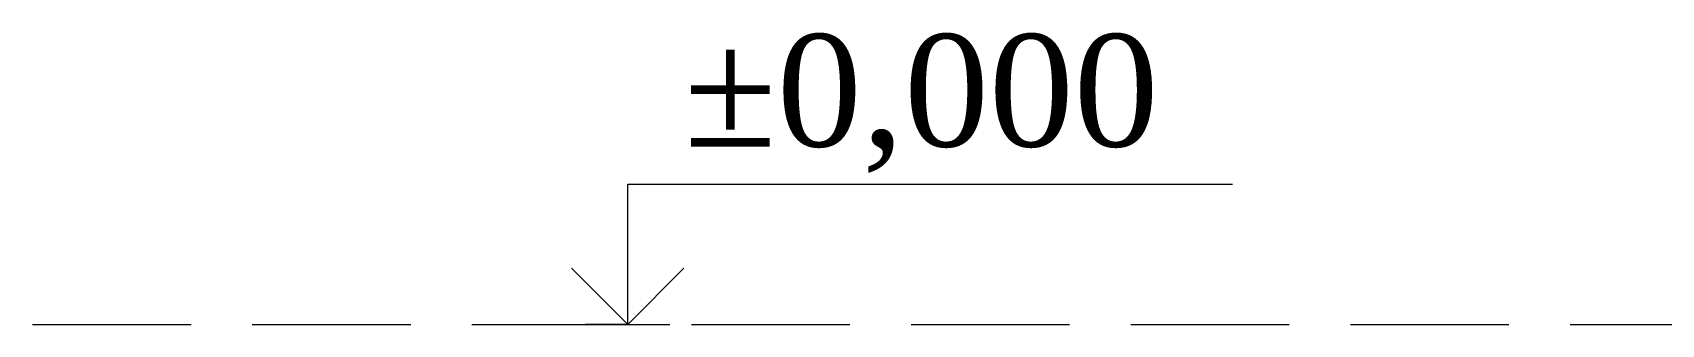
# Model space of a CAD drawing. Header units: millimetres. Extents: x 2399 to 111977, y 1313 to 59551.
# Drawn here: x 5724 to 8625, y 31768 to 32288 of the extents above; entities that cross this region are included whole.
import ezdxf

# ---------------------------------------------------------------- set-up
doc = ezdxf.new("R2010")
doc.units = ezdxf.units.MM
doc.linetypes.add('Невидимая', pattern=[391.222223, 282.222223, -109])
doc.layers.add('dim Level', color=7, linetype='Continuous', lineweight=13)
doc.layers.add('main line', color=7, linetype='Continuous', lineweight=13)
doc.styles.add('СГЕНЕРИР_СТИЛЬ_1', font='georgia.ttf')

msp = doc.modelspace()

# ---------------------------------------------------------------- linework, layer by layer
at = {"layer": 'dim Level', "color": 7, "linetype": 'Continuous', "lineweight": 13}
for p, q in [((6784.2394, 31768.0669), (6784.2394, 32018.0669)), ((6784.2394, 32018.0669), (7861.6954, 32018.0669)), ((6784.2394, 31768.0669), (6684.2394, 31868.0669)), ((6884.2394, 31868.0669), (6784.2394, 31768.0669)), ((6784.2394, 31768.0669), (6709.2394, 31768.0669)), ((6784.2394, 31768.0669), (6859.2394, 31768.0669))]:
    msp.add_line(p, q, dxfattribs=at)
at = {"layer": 'main line', "color": 7, "linetype": 'Невидимая', "lineweight": 13}
msp.add_line((5724.2443, 31768.0669), (29610.4608, 31768.0669), dxfattribs=at)

# ---------------------------------------------------------------- texts
at = {"layer": 'dim Level', "color": 7, "lineweight": 13, "insert": (6884.2394, 32038.0669), "char_height": 200, "attachment_point": 7, "style": 'СГЕНЕРИР_СТИЛЬ_1'}
msp.add_mtext('\\A1;±0,000', dxfattribs=at)

doc.saveas('drawing.dxf')
